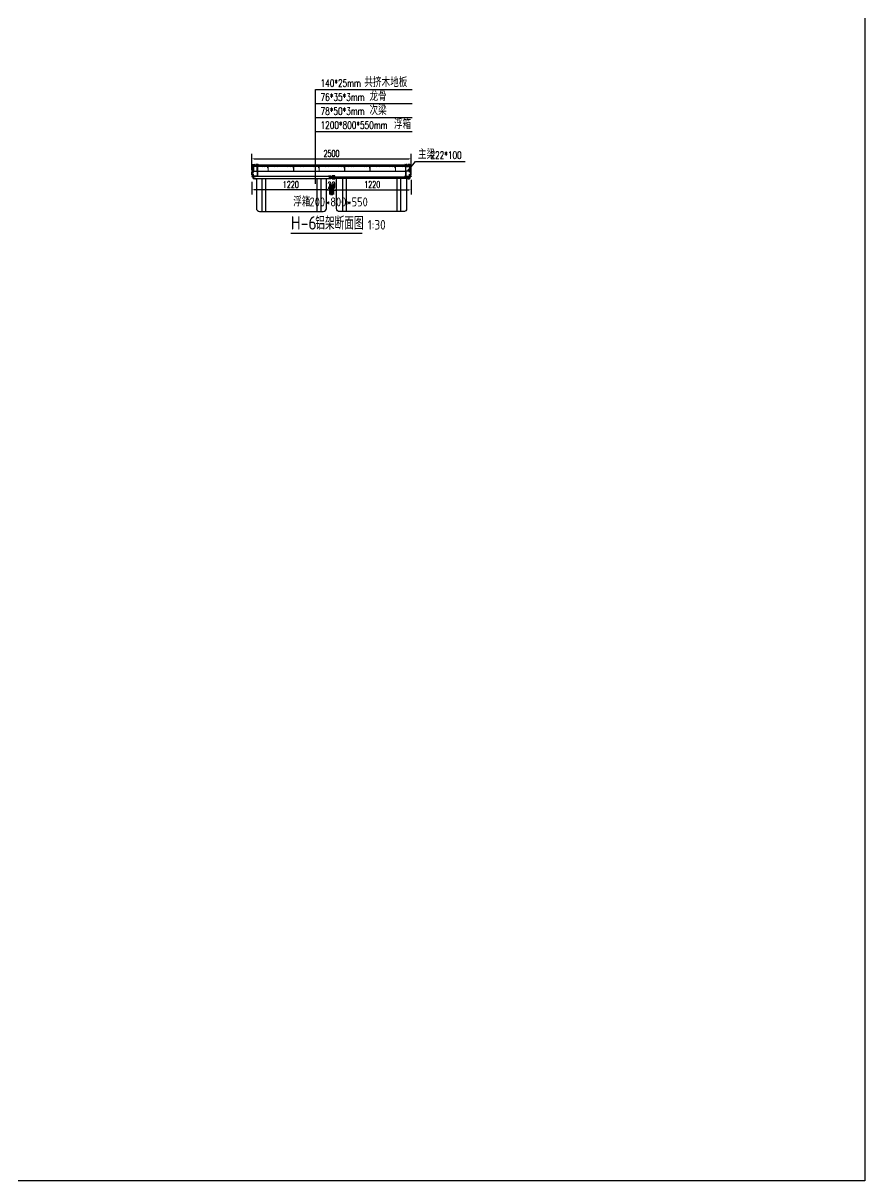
# Model space of a CAD drawing. Extents: x -89702 to 926017, y -610001 to -56924.
# Drawn here: x 150332 to 163556, y -610001 to -591804 of the extents above; entities that cross this region are included whole.
import ezdxf

# ---------------------------------------------------------------- set-up
doc = ezdxf.new("R2010")
doc.units = 0
doc.header["$LTSCALE"] = 10
doc.header["$MEASUREMENT"] = 0
for name, color, linetype in [('DIM_LEAD', 3, 'Continuous'), ('DIM_SYMB', 3, 'Continuous'), ('L-构造线', 6, 'Continuous'), ('PUB_TEXT', 7, 'Continuous'), ('W-STEEL_FRAME钢架', 3, 'Continuous'), ('W-STEEL_KEEL钢龙骨', 5, 'Continuous'), ('W-WOOD_FLOOR木地板', 30, 'Continuous'), ('浮箱U槽', 5, 'Continuous'), ('结构', 1, 'Continuous')]:
    doc.layers.add(name, color=color, linetype=linetype)
doc.styles.add('_TCH_DIM', font='SIMPLEX', dxfattribs={"bigfont": 'GBCBIG'})
doc.styles.get("Standard").update_dxf_attribs({"font": 'gbenor.shx', "bigfont": 'gbcbig.shx'})
doc.styles.add('STANDARD_T3', font='simplex.shx', dxfattribs={"width": 0.7, "bigfont": 'gbcbig.shx'})
doc.dimstyles.new('W&&30', dxfattribs={"dimtxt": 105, "dimasz": 30, "dimexe": 75, "dimexo": 90, "dimgap": 30, "dimtad": 1, "dimdec": 0, "dimzin": 0, "dimdsep": 46, "dimtxsty": 'STANDARD_T3', "dimcen": 0.09, "dimclrd": 1, "dimclre": 1, "dimclrt": 7, "dimazin": 2, "dimtfac": 1, "dimtdec": 0, "dimtix": 1, "dimtmove": 2, "dimatfit": 3, "dimfxl": 0, "dimtolj": 1, "dimtzin": 0, "dimarcsym": 0})

# ---------------------------------------------------------------- blocks, each defined once
blk = doc.blocks.new('0102')
at = {"color": 5, "lineweight": -3}
for p, q in [((-1521475, 1202749), (-1521475, 1203269)), ((-1521415, 1202749), (-1521415, 1203269)), ((-1520615, 1203269), (-1520615, 1202749)), ((-1520555, 1203269), (-1520555, 1202749))]:
    blk.add_line(p, q, dxfattribs=at)
at = {"color": 5}
blk.add_lwpolyline([(-1521615, 1203299), (-1521615, 1203269), (-1521565, 1203269), (-1520465, 1203268), (-1520415, 1203269), (-1520415, 1203299)], close=True, dxfattribs=at)
at = {"color": 5, "lineweight": -3}
blk.add_lwpolyline([(-1521565, 1203269), (-1521565, 1202799, 0.414214), (-1521515, 1202749), (-1520515, 1202749, 0.414214), (-1520465, 1202799), (-1520465, 1203269)], format="xyb", dxfattribs=at)
blk = doc.blocks.new('*D996')
at = {"layer": 'Defpoints', "color": 0, "transparency": 16777216}
for p in [(155206, -594232), (156426, -594179), (156426, -594424)]:
    blk.add_point(p, dxfattribs=at)
at = {"layer": 'W-STEEL_FRAME钢架', "color": 1, "lineweight": -2, "transparency": 16777216}
for p, q in [((156426, -594269), (156426, -594499)), ((155206, -594322), (155206, -594499)), ((155236, -594424), (156396, -594424))]:
    blk.add_line(p, q, dxfattribs=at)
at = {"layer": 'W-STEEL_FRAME钢架', "color": 1, "transparency": 16777216}
for points in [[(155236, -594419), (155236, -594429), (155206, -594424)], [(156396, -594419), (156396, -594429), (156426, -594424)]]:
    blk.add_solid(points, dxfattribs=at)
at = {"layer": 'W-STEEL_FRAME钢架', "color": 7, "transparency": 16777216, "insert": (155816, -594342), "char_height": 105, "attachment_point": 5, "style": 'STANDARD_T3'}
blk.add_mtext('\\A1;1220', dxfattribs=at)
blk = doc.blocks.new('*D994')
at = {"layer": 'Defpoints', "color": 0, "transparency": 16777216}
for p in [(153926, -594208), (155147, -594232), (153926, -594424)]:
    blk.add_point(p, dxfattribs=at)
at = {"layer": 'W-STEEL_FRAME钢架', "color": 1, "lineweight": -2, "transparency": 16777216}
for p, q in [((153926, -594298), (153926, -594499)), ((155117, -594424), (153956, -594424)), ((155147, -594322), (155147, -594499))]:
    blk.add_line(p, q, dxfattribs=at)
at = {"layer": 'W-STEEL_FRAME钢架', "color": 1, "transparency": 16777216}
for points in [[(153956, -594419), (153956, -594429), (153926, -594424)], [(155117, -594419), (155117, -594429), (155147, -594424)]]:
    blk.add_solid(points, dxfattribs=at)
at = {"layer": 'W-STEEL_FRAME钢架', "color": 7, "transparency": 16777216, "insert": (154537, -594342), "char_height": 105, "attachment_point": 5, "style": 'STANDARD_T3'}
blk.add_mtext('\\A1;1220', dxfattribs=at)
blk = doc.blocks.new('*D995')
at = {"layer": 'Defpoints', "color": 0, "transparency": 16777216}
for p in [(156426, -593935), (153926, -594212), (156426, -594220)]:
    blk.add_point(p, dxfattribs=at)
at = {"layer": 'W-STEEL_FRAME钢架', "color": 1, "lineweight": -2, "transparency": 16777216}
for p, q in [((153926, -594122), (153926, -593860)), ((153956, -593935), (156396, -593935)), ((156426, -594130), (156426, -593860))]:
    blk.add_line(p, q, dxfattribs=at)
at = {"layer": 'W-STEEL_FRAME钢架', "color": 1, "transparency": 16777216}
for points in [[(153956, -593930), (153956, -593940), (153926, -593935)], [(156396, -593930), (156396, -593940), (156426, -593935)]]:
    blk.add_solid(points, dxfattribs=at)
at = {"layer": 'W-STEEL_FRAME钢架', "color": 7, "transparency": 16777216, "insert": (155176, -593853), "char_height": 105, "attachment_point": 5, "style": 'STANDARD_T3'}
blk.add_mtext('\\A1;2500', dxfattribs=at)
blk = doc.blocks.new('$matou$00000085')
at = {"color": 0, "lineweight": 5}
for p, q in [((-17, 36, 0), (-17, 37, 0)), ((-4, 34, 0), (-4, 35, 0)), ((-1, 13, 0), (-3, 13, 0))]:
    blk.add_line(p, q, dxfattribs=at)
at = {"color": 0, "lineweight": 0, "ltscale": 0.5}
blk.add_arc((-2, 17, 0), 4.07, 274.7282, 349.8472, dxfattribs=at)
at = {"layer": '结构', "color": 0, "linetype": 'ByBlock', "lineweight": 0, "ltscale": 0.5}
for p, q in [((-7, 38, 0), (-16, 38, 0)), ((-16, 35, 0), (-8, 35, 0)), ((-7, -34, 0), (-7, 34, 0)), ((-5, 33, 0), (-4, 34, 0)), ((-4, 33, 0), (-5, 33, 0)), ((-5, 31, 0), (-4, 32, 0)), ((-4, 31, 0), (-5, 31, 0)), ((-5, 31, 0), (-4, 31, 0)), ((-4, 31, 0), (-5, 31, 0)), ((-5, 29, 0), (-4, 29, 0)), ((-4, 29, 0), (-5, 29, 0)), ((-5, 27, 0), (-4, 27, 0)), ((-4, 27, 0), (-5, 27, 0)), ((-4, 26, 0), (-5, 25, 0)), ((-5, 25, 0), (-4, 25, 0)), ((-5, 24, 0), (-4, 23, 0)), ((-4, 24, 0), (-5, 24, 0)), ((-5, 22, 0), (-4, 22, 0)), ((-4, 22, 0), (-5, 22, 0)), ((-5, 20, 0), (-4, 20, 0)), ((-4, 20, 0), (-5, 20, 0)), ((-4, 32, 0), (-4, 33, 0)), ((-4, 31, 0), (-4, 29, 0)), ((-4, 31, 0), (-4, 31, 0)), ((-4, 29, 0), (-4, 27, 0)), ((-4, 27, 0), (-4, 26, 0)), ((-4, 25, 0), (-4, 24, 0)), ((-4, 23, 0), (-4, 22, 0)), ((-4, 22, 0), (-4, 20, 0)), ((-4, 20, 0), (-4, 19, 0)), ((-4, -34, 0), (-4, 12, 0)), ((-1, 34, 0), (-1, 35, 0)), ((0, 33, 0), (-1, 34, 0)), ((-1, 33, 0), (0, 33, 0)), ((-1, 32, 0), (-1, 33, 0)), ((0, 31, 0), (-1, 32, 0)), ((-1, 31, 0), (0, 31, 0)), ((-1, 30, 0), (-1, 31, 0)), ((0, 30, 0), (-1, 30, 0)), ((-1, 29, 0), (0, 30, 0)), ((-1, 28, 0), (-1, 29, 0)), ((0, 28, 0), (-1, 28, 0)), ((-1, 28, 0), (0, 28, 0)), ((-1, 26, 0), (-1, 28, 0)), ((0, 26, 0), (-1, 26, 0)), ((-1, 26, 0), (0, 26, 0)), ((-1, 25, 0), (-1, 26, 0)), ((0, 24, 0), (-1, 25, 0)), ((-1, 24, 0), (0, 24, 0)), ((-1, 23, 0), (-1, 24, 0)), ((0, 22, 0), (-1, 23, 0)), ((-1, 22, 0), (0, 22, 0)), ((-1, 22, 0), (-1, 22, 0)), ((-1, 21, 0), (-1, 22, 0)), ((0, 21, 0), (-1, 21, 0)), ((-1, 20, 0), (0, 21, 0)), ((-1, 19, 0), (-1, 20, 0)), ((2, 38, 0), (16, 38, 0)), ((3, 34, 0), (3, 17, 0)), ((16, 35, 0), (4, 35, 0)), ((17, 37, 0), (17, 36, 0)), ((-17, -35, 0), (-8, -35, 0)), ((-17, -38, 0), (-17, -36, 0)), ((17, -38, 0), (-17, -38, 0)), ((-3, -35, 0), (17, -35, 0)), ((17, -36, 0), (17, -38, 0))]:
    blk.add_line(p, q, dxfattribs=at)
for centre, radius, start, end in [((-16, 37, 0), 1, 90, 180), ((-16, 36, 0), 1, 180, 270), ((-8, 34, 0), 1, 0, 90), ((-7, 35, 0), 3, 0, 90.0017), ((-2, 19, 0), 1.75, 180, 0), ((-3, 12, 0), 1, 90, 180), ((2, 35, 0), 3, 89.9983, 180), ((4, 34, 0), 1, 90, 180), ((16, 37, 0), 1, 0, 90), ((16, 36, 0), 1, 270, 360), ((-17, -36, 0), 0.5, 90, 180), ((-17, -38, 0), 0.5, 180, 270), ((-8, -34, 0), 1, 270, 0), ((-3, -34, 0), 1, 180, 270), ((17, -36, 0), 0.5, 0, 90), ((17, -38, 0), 0.5, 270, 0)]:
    blk.add_arc(centre, radius, start, end, dxfattribs=at)
blk = doc.blocks.new('*U992')
at = {"layer": 'W-STEEL_KEEL钢龙骨', "yscale": -1, "rotation": 180}
blk.add_blockref('$matou$00000085', (0, 0, 0), dxfattribs=at)
blk = doc.blocks.new('*U993')
at = {"layer": '浮箱U槽', "color": 0, "linetype": 'ByBlock', "lineweight": -2, "transparency": 16777216}
for p in [(-2000, 0), (-1600, 0), (-1200, 0), (-800, 0), (-400, 0), (0, 0)]:
    blk.add_blockref('*U992', p, dxfattribs=at)
blk = doc.blocks.new('*D997')
at = {"layer": 'Defpoints', "color": 0, "transparency": 16777216}
for p in [(155167, -594249), (155186, -594249), (155186, -594431)]:
    blk.add_point(p, dxfattribs=at)
at = {"layer": 'W-STEEL_FRAME钢架', "color": 1, "lineweight": -2, "transparency": 16777216}
for p, q in [((155137, -594431), (155107, -594431)), ((155167, -594339), (155167, -594506)), ((155167, -594431), (155186, -594431)), ((155186, -594339), (155186, -594506)), ((155216, -594431), (155246, -594431))]:
    blk.add_line(p, q, dxfattribs=at)
at = {"layer": 'W-STEEL_FRAME钢架', "color": 1, "transparency": 16777216}
for points in [[(155137, -594426), (155137, -594436), (155167, -594431)], [(155216, -594426), (155216, -594436), (155186, -594431)]]:
    blk.add_solid(points, dxfattribs=at)
at = {"layer": 'W-STEEL_FRAME钢架', "color": 7, "transparency": 16777216, "insert": (155176, -594349), "char_height": 105, "attachment_point": 5, "style": 'STANDARD_T3'}
blk.add_mtext('\\A1;20', dxfattribs=at)

msp = doc.modelspace()

# ---------------------------------------------------------------- hatches: boundary and pattern name
at = {"layer": 'W-WOOD_FLOOR木地板'}
h = msp.add_hatch(dxfattribs=at)
h.set_pattern_fill('木纹01', color=256, scale=50)
h.set_pattern_definition([(360, (-195213.4, -419195.26), (200, 200), [10, -190]), (360, (-195353.4, -419175.26), (200, 200), [20, -180]), (360, (-195223.4, -419165.26), (200, 200), [10, -190]), (360, (-195343.4, -419145.26), (200, 200), [10, -190]), (360, (-195223.4, -419135.26), (200, 200), [10, -190]), (360, (-195333.4, -419125.26), (200, 200), [10, -190]), (360, (-195223.4, -419115.26), (200, 200), [10, -190]), (360, (-195333.4, -419095.26), (200, 200), [10, -110, 10, -70]), (360, (-195333.4, -419075.26), (200, 200), [20, -100, 10, -70]), (360, (-195343.4, -419045.26), (200, 200), [10, -30, 10, -80, 10, -60]), (360, (-195353.4, -419025.26), (200, 200), [10, -40, 20, -130]), (360, (-195223.4, -419015.26), (200, 200), [10, -190]), (360, (-195353.4, -419005.26), (200, 200), [10, -50, 10, -130]), (45, (-195373.4, -419195.26), (5e-14, 200), [28.2842, -254.55851]), (45, (-195203.4, -419195.26), (5e-14, 200), [56.56854, -226.27417]), (45, (-195203.4, -419095.26), (5e-14, 200), [14.142, -268.70071]), (45, (-195373.4, -419075.26), (5e-14, 200), [42.4264, -240.41631]), (45, (-195203.4, -419075.26), (5e-14, 200), [70.71068, -212.13203]), (45, (-195203.4, -419045.26), (5e-14, 200), [42.4264, -240.41631]), (315, (-195243.4, -419025.26), (200, -9e-14), [14.142, -268.70071]), (315, (-195313.4, -419185.26), (200, -9e-14), [28.2842, -254.55851]), (315, (-195303.4, -419105.26), (200, -9e-14), [28.2842, -254.55851]), (315, (-195243.4, -419145.26), (200, -9e-14), [28.2842, -254.55851]), (315, (-195253.4, -419065.26), (200, -9e-14), [28.2842, -254.55851]), (315, (-195243.4, -419045.26), (200, -9e-14), [42.4264, -240.41631]), (315, (-195293.4, -419165.26), (200, -9e-14), [42.4264, -240.41631]), (315, (-195263.4, -419155.26), (200, -9e-14), [42.4264, -240.41631]), (315, (-195293.4, -419085.26), (200, -9e-14), [42.4264, -240.41631]), (315, (-195273.4, -419075.26), (200, -9e-14), [42.4264, -240.41631]), (26.56505, (-195363.4, -419155.26), (200, 8e-08), [22.36068, -424.85292]), (26.56505, (-195213.4, -419165.26), (200, 8e-08), [89.44272, -357.77088]), (26.56505, (-195213.4, -419135.26), (200, 8e-08), [89.44272, -357.77088]), (26.56505, (-195213.4, -419115.26), (200, 8e-08), [89.4428, -134, 44.722, -179.048795]), (26.56505, (-195193.4, -419085.26), (200, 8e-08), [22.36068, -424.85292]), (26.56505, (-195373.4, -419015.26), (200, 8e-08), [22.36068, -424.85292]), (26.56505, (-195213.4, -419015.26), (200, 8e-08), [44.72136, -402.49224]), (333.43495, (-195263.4, -419195.26), (200, -8e-08), [44.72136, -402.49224]), (333.43495, (-195333.4, -419145.26), (200, -8e-08), [44.72136, -402.49224]), (333.43495, (-195333.4, -419175.26), (200, -8e-08), [22.36068, -424.85224]), (333.43495, (-195323.4, -419125.26), (200, -8e-08), [67.08204, -380.13156]), (333.43495, (-195283.4, -419125.26), (200, -8e-08), [44.72136, -402.49224]), (333.43495, (-195263.4, -419115.26), (200, -8e-08), [44.72136, -402.49224]), (333.43495, (-195323.4, -419095.26), (200, -8e-08), [22.36068, -424.85224]), (333.43495, (-195313.4, -419075.26), (200, -8e-08), [22.36068, -424.85224]), (333.43495, (-195233.4, -419035.26), (200, -8e-08), [22.36068, -424.85224]), (333.43495, (-195243.4, -419105.26), (200, -8e-08), [22.36068, -424.85224]), (333.43495, (-195333.4, -419045.26), (200, -8e-08), [67.08204, -380.13156]), (333.43495, (-195343.4, -419025.26), (200, -8e-08), [44.72136, -402.49224]), (333.43495, (-195233.4, -419085.26), (200, -8e-08), [22.36, -201.24, 22.36, -201.253595]), (333.43495, (-195293.4, -419045.26), (200, -8e-08), [44.72136, -402.49224]), (333.43495, (-195283.4, -419025.26), (200, -8e-08), [44.72136, -402.49224]), (333.43495, (-195343.4, -419005.26), (200, -8e-08), [44.72136, -402.49224]), (333.43495, (-195283.4, -419005.26), (200, -8e-08), [44.72136, -402.49224])])
h.paths.add_polyline_path([(154003.7, -594032), (154003.7, -594056), (156347.4, -594056), (156347.4, -594032)])

# ---------------------------------------------------------------- linework, layer by layer
at = {"color": 3, "lineweight": -3}
for p, q in [((153945.6, -594094.6), (153945.6, -594051.5)), ((153951.1, -594052.5), (153963.6, -594052.5)), ((153962.1, -594027.9), (153962.4, -594027.4)), ((153963.5, -594027.4), (153963.8, -594027.9)), ((153964.1, -594027.9), (153964.4, -594027.4)), ((153966.1, -594027.9), (153966.4, -594027.4)), ((153966.5, -594027.4), (153971.7, -594027.4)), ((153966.5, -594027.4), (153968.4, -594027.4)), ((153977.2, -594029.9), (153977.2, -594034.2)), ((153991.2, -594034.2), (153991.2, -594029.9)), ((153996.8, -594027.4), (154001.9, -594027.4)), ((154010.4, -594027.9), (154010.1, -594027.4)), ((154012.4, -594027.9), (154012.1, -594027.4)), ((154013, -594027.4), (154012.7, -594027.9)), ((154013.8, -594057), (154013.8, -594094.6)), ((154014.4, -594027.9), (154014.1, -594027.4)), ((154017.1, -594027.4), (154019.5, -594027.4)), ((156335.9, -594027.4), (156333.5, -594027.4)), ((156338.6, -594027.9), (156338.9, -594027.4)), ((156339.1, -594057), (156339.1, -594094.6)), ((156340, -594027.4), (156340.3, -594027.9)), ((156340.6, -594027.9), (156340.9, -594027.4)), ((156342.6, -594027.9), (156342.9, -594027.4)), ((156356.2, -594027.4), (156351.1, -594027.4)), ((156361.7, -594034.2), (156361.7, -594029.9)), ((156375.8, -594029.9), (156375.8, -594034.2)), ((156386.4, -594027.4), (156381.3, -594027.4)), ((156386.4, -594027.4), (156384.6, -594027.4)), ((156386.9, -594027.9), (156386.6, -594027.4)), ((156388.9, -594027.9), (156388.6, -594027.4)), ((156389.5, -594027.4), (156389.2, -594027.9)), ((156401.9, -594052.5), (156389.3, -594052.5)), ((156390.9, -594027.9), (156390.6, -594027.4)), ((156407.4, -594094.6), (156407.4, -594051.5)), ((153926.5, -594160.1), (153926.5, -594141.2)), ((154013.8, -594161.2), (154013.8, -594210.6)), ((156339.1, -594161.2), (156339.1, -594210.6)), ((156426.5, -594160.1), (156426.5, -594141.2))]:
    msp.add_line(p, q, dxfattribs=at)
at = {"color": 0}
msp.add_line((153977.2, -594032.1), (153991.2, -594032.1), dxfattribs=at)
at = {"color": 1, "lineweight": -3}
msp.add_line((154013.8, -594132.6), (156339.1, -594132.6), dxfattribs=at)
at = {"color": 3, "lineweight": -3}
for points in [[(153946.6, -594027.4, 0.4142136), (153926.5, -594047.5), (153926.5, -594049.1)], [(153930.5, -594046.4), (153930.5, -594046.4), (153947.1, -594046.4, -0.4142136), (153949.1, -594048.4), (153949.1, -594050.5, 0.4139088), (153951.1, -594052.5)], [(153933.1, -594131.8, -0.4035353), (153934.3, -594132.6), (153935.6, -594140, 0.3624885), (153936.6, -594140.8), (153943.6, -594140.8, 0.4142136), (153945.6, -594138.8), (153945.6, -594095.7)], [(153943.6, -594049.5), (153936.6, -594049.5, 0.3624885), (153935.6, -594050.3), (153934.3, -594057.7)], [(153945.6, -594094.6, 0.1989124), (153945.6, -594094.7), (153945.9, -594095, -0.4142136), (153945.9, -594095.3), (153945.6, -594095.6, 0.1989124), (153945.6, -594095.7)], [(153946.6, -594031.4), (153946.6, -594031.4), (153962.6, -594031.4, -0.4142136), (153965.6, -594034.4), (153965.6, -594050.5, -0.4145184), (153963.6, -594052.5)], [(153951.3, -594027.4, -0.1989124), (153951.4, -594027.4), (153951.7, -594027.9)], [(153952, -594027.9), (153952.3, -594027.4, -0.1989124), (153952.5, -594027.4), (153953.3, -594027.4, -0.1989124), (153953.5, -594027.4), (153953.8, -594027.9)], [(153954, -594027.9), (153954.3, -594027.4, -0.1989124), (153954.5, -594027.4), (153955.3, -594027.4, -0.1989124), (153955.5, -594027.4), (153955.8, -594027.9)], [(153956, -594027.9), (153956.3, -594027.4, -0.1989124), (153956.5, -594027.4), (153957.3, -594027.4, -0.1989124), (153957.5, -594027.4), (153957.8, -594027.9)], [(153958.1, -594027.9), (153958.4, -594027.4, -0.1989124), (153958.5, -594027.4), (153959.3, -594027.4, -0.1989124), (153959.5, -594027.4), (153959.8, -594027.9)], [(153960.1, -594027.9), (153960.4, -594027.4, -0.1989124), (153960.5, -594027.4), (153961.3, -594027.4, -0.1989124), (153961.5, -594027.4), (153961.8, -594027.9)], [(153962.4, -594027.4, -0.1989124), (153962.5, -594027.4), (153963.4, -594027.4)], [(153964.5, -594027.4), (153965.4, -594027.4, -0.1989124), (153965.5, -594027.4), (153965.8, -594027.9)], [(153983.6, -594052.5), (153970.2, -594052.5, -0.4142136), (153969.2, -594051.5), (153969.2, -594035.4, -0.4142136), (153970.2, -594034.4), (153977, -594034.4)], [(153984.8, -594052.5, 0.1989124), (153984.7, -594052.5), (153984.4, -594052.8, -0.4142136), (153984.1, -594052.8), (153983.8, -594052.5, 0.1989124), (153983.6, -594052.5)], [(153984.8, -594052.5), (153998.3, -594052.5, 0.4142136), (153999.3, -594051.5), (153999.3, -594035.4, 0.4142136), (153998.3, -594034.4), (153991.4, -594034.4)], [(154002.3, -594027.9), (154002, -594027.4, 0.1989124), (154001.9, -594027.4), (154000.1, -594027.4)], [(154004.3, -594027.9), (154004, -594027.4, 0.1989124), (154003.9, -594027.4), (154003.1, -594027.4, 0.1989124), (154002.9, -594027.4), (154002.6, -594027.9)], [(154013.8, -594057, 0.4142136), (154012.8, -594056), (154003.8, -594056, -0.4142136), (154002.8, -594055), (154002.8, -594031.4, -0.4142136), (154003.8, -594030.4)], [(154026.9, -594029.9), (154026.9, -594030.2, -0.4142136), (154026.7, -594030.4), (154003.8, -594030.4)], [(154006.4, -594027.9), (154006.1, -594027.4, 0.1989124), (154005.9, -594027.4), (154005.1, -594027.4, 0.1989124), (154004.9, -594027.4), (154004.6, -594027.9)], [(154008.4, -594027.9), (154008.1, -594027.4, 0.1989124), (154007.9, -594027.4), (154007.1, -594027.4, 0.1989124), (154006.9, -594027.4), (154006.6, -594027.9)], [(154009.9, -594027.4), (154009.1, -594027.4, 0.1989124), (154008.9, -594027.4), (154008.6, -594027.9)], [(154011.9, -594027.4), (154011.1, -594027.4, 0.1989124), (154011, -594027.4), (154010.7, -594027.9)], [(154013.9, -594027.4), (154013.1, -594027.4, 0.1989124), (154013, -594027.4)], [(154013.8, -594094.7), (154013.5, -594095, 0.4142136), (154013.5, -594095.3), (154013.8, -594095.6, -0.1989124), (154013.8, -594095.7), (154013.8, -594095.7), (154013.8, -594160.1)], [(154016.4, -594027.9), (154016.1, -594027.4, 0.1989124), (154015.9, -594027.4), (154015.1, -594027.4, 0.1989124), (154015, -594027.4), (154014.7, -594027.9)], [(154017.1, -594027.4, 0.1989124), (154017, -594027.4), (154016.7, -594027.9)], [(156326.1, -594029.9), (156326.1, -594030.2, 0.4142136), (156326.3, -594030.4), (156349.2, -594030.4)], [(156335.9, -594027.4, -0.1989124), (156336, -594027.4), (156336.3, -594027.9)], [(156336.6, -594027.9), (156336.9, -594027.4, -0.1989124), (156337, -594027.4), (156337.9, -594027.4, -0.1989124), (156338, -594027.4), (156338.3, -594027.9)], [(156339, -594027.4), (156339.9, -594027.4, -0.1989124), (156340, -594027.4)], [(156339.1, -594057, -0.4142136), (156340.1, -594056), (156349.2, -594056, 0.4142136), (156350.2, -594055), (156350.2, -594031.4, 0.4142136), (156349.2, -594030.4)], [(156339.2, -594094.7), (156339.5, -594095, -0.4142136), (156339.5, -594095.3), (156339.2, -594095.6, 0.1989124), (156339.1, -594095.7), (156339.1, -594095.7), (156339.1, -594160.1)], [(156341, -594027.4), (156341.9, -594027.4, -0.1989124), (156342, -594027.4), (156342.3, -594027.9)], [(156343, -594027.4), (156343.9, -594027.4, -0.1989124), (156344, -594027.4), (156344.3, -594027.9)], [(156344.6, -594027.9), (156344.9, -594027.4, -0.1989124), (156345.1, -594027.4), (156345.9, -594027.4, -0.1989124), (156346, -594027.4), (156346.3, -594027.9)], [(156346.6, -594027.9), (156346.9, -594027.4, -0.1989124), (156347.1, -594027.4), (156347.9, -594027.4, -0.1989124), (156348, -594027.4), (156348.3, -594027.9)], [(156348.6, -594027.9), (156348.9, -594027.4, -0.1989124), (156349.1, -594027.4), (156349.9, -594027.4, -0.1989124), (156350, -594027.4), (156350.4, -594027.9)], [(156350.6, -594027.9), (156350.9, -594027.4, -0.1989124), (156351.1, -594027.4), (156352.9, -594027.4)], [(156368.2, -594052.5), (156354.7, -594052.5, -0.4142136), (156353.7, -594051.5), (156353.7, -594035.4, -0.4142136), (156354.7, -594034.4), (156361.5, -594034.4)], [(156368.2, -594052.5, -0.1989124), (156368.3, -594052.5), (156368.6, -594052.8, 0.4142136), (156368.9, -594052.8), (156369.2, -594052.5, -0.1989124), (156369.3, -594052.5)], [(156369.3, -594052.5), (156382.8, -594052.5, 0.4142136), (156383.8, -594051.5), (156383.8, -594035.4, 0.4142136), (156382.8, -594034.4), (156376, -594034.4)], [(156388.4, -594027.4), (156387.6, -594027.4, 0.1989124), (156387.5, -594027.4), (156387.2, -594027.9)], [(156406.4, -594031.4), (156406.4, -594031.4), (156390.3, -594031.4, 0.4142136), (156387.3, -594034.4), (156387.3, -594050.5, 0.4145184), (156389.3, -594052.5)], [(156390.6, -594027.4, 0.1989124), (156390.5, -594027.4), (156389.6, -594027.4)], [(156392.9, -594027.9), (156392.6, -594027.4, 0.1989124), (156392.5, -594027.4), (156391.6, -594027.4, 0.1989124), (156391.5, -594027.4), (156391.2, -594027.9)], [(156394.9, -594027.9), (156394.6, -594027.4, 0.1989124), (156394.5, -594027.4), (156393.6, -594027.4, 0.1989124), (156393.5, -594027.4), (156393.2, -594027.9)], [(156396.9, -594027.9), (156396.6, -594027.4, 0.1989124), (156396.5, -594027.4), (156395.6, -594027.4, 0.1989124), (156395.5, -594027.4), (156395.2, -594027.9)], [(156398.9, -594027.9), (156398.6, -594027.4, 0.1989124), (156398.5, -594027.4), (156397.7, -594027.4, 0.1989124), (156397.5, -594027.4), (156397.2, -594027.9)], [(156400.9, -594027.9), (156400.6, -594027.4, 0.1989124), (156400.5, -594027.4), (156399.7, -594027.4, 0.1989124), (156399.5, -594027.4), (156399.2, -594027.9)], [(156401.7, -594027.4, 0.1989124), (156401.5, -594027.4), (156401.2, -594027.9)], [(156422.4, -594046.4), (156422.4, -594046.4), (156405.9, -594046.4, 0.4142136), (156403.9, -594048.4), (156403.9, -594050.5, -0.4139088), (156401.9, -594052.5)], [(156406.4, -594027.4, -0.4142136), (156426.5, -594047.5), (156426.5, -594049.1)], [(156407.4, -594094.6, -0.1989124), (156407.4, -594094.7), (156407.1, -594095, 0.4142136), (156407.1, -594095.3), (156407.4, -594095.6, -0.1989124), (156407.4, -594095.7)], [(156419.8, -594131.8, 0.4035353), (156418.7, -594132.6), (156417.3, -594140, -0.3624885), (156416.3, -594140.8), (156409.4, -594140.8, -0.4142136), (156407.4, -594138.8), (156407.4, -594095.7)], [(156409.4, -594049.5), (156416.3, -594049.5, -0.3624885), (156417.3, -594050.3), (156418.7, -594057.7)], [(153926.5, -594160.1, 0.1989124), (153926.5, -594160.2), (153926.8, -594160.5, -0.4142136), (153926.8, -594160.8), (153926.5, -594161.1, 0.1989124), (153926.5, -594161.2)], [(153926.5, -594186, 0.4142136), (153929, -594188.5), (153930.3, -594188.5, 0.4142136), (153930.5, -594188.3)], [(153926.5, -594208.1), (153926.5, -594212.1, 0.4142136), (153928.5, -594214.1)], [(153957.6, -594250.3, -0.4142136), (153945.6, -594238.2), (153945.6, -594216.1, 0.4142136), (153943.5, -594214.1), (153928.5, -594214.1)], [(153930.5, -594202.8, 0.4142136), (153930.3, -594202.6), (153929, -594202.6)], [(153930.5, -594188.3), (153930.5, -594181.5, -0.4142136), (153931.5, -594180.5), (153944.6, -594180.5, -0.4142136), (153945.6, -594181.5), (153945.6, -594195, 0.1989124), (153945.6, -594195.1), (153945.9, -594195.4, -0.4142136), (153945.9, -594195.7), (153945.6, -594196, 0.1989124), (153945.6, -594196.1), (153945.6, -594209.6, -0.4142136), (153944.6, -594210.6), (153931.5, -594210.6, -0.4142136), (153930.5, -594209.6), (153930.5, -594202.8)], [(154025.9, -594214.1), (153950.6, -594214.1, 0.4142136), (153948.6, -594216.1), (153948.6, -594238.2, 0.4142136), (153957.6, -594247.2)], [(153974.2, -594250.2), (153974.5, -594249.9, -0.4142136), (153974.8, -594249.9), (153975.1, -594250.2, 0.1989124), (153975.3, -594250.3), (153983.7, -594250.3, 0.4142136), (153984.7, -594249.3), (153984.7, -594248.3, 0.4142136), (153983.7, -594247.2), (153957.6, -594247.2)], [(153974.2, -594250.2, -0.1989124), (153974.1, -594250.3), (153957.6, -594250.3)], [(154013.8, -594132.6), (154013.8, -594210.6, 2.4142136), (154014.3, -594211.1), (154025.9, -594211.1, -0.4142136), (154026.9, -594212.1), (154026.9, -594213.1, -0.4142136), (154025.9, -594214.1)], [(154013.8, -594160.2), (154013.5, -594160.5, 0.4142136), (154013.5, -594160.8), (154013.8, -594161.1)], [(156339.1, -594132.6), (156339.1, -594210.6, -2.4142136), (156338.6, -594211.1), (156327.1, -594211.1, 0.4142136), (156326.1, -594212.1), (156326.1, -594213.1, 0.4142136), (156327.1, -594214.1)], [(156327.1, -594214.1), (156402.4, -594214.1, -0.4142136), (156404.4, -594216.1), (156404.4, -594238.2, -0.4142136), (156395.4, -594247.2)], [(156339.2, -594160.2), (156339.5, -594160.5, -0.4142136), (156339.5, -594160.8), (156339.2, -594161.1)], [(156378.7, -594250.2), (156378.4, -594249.9, 0.4142136), (156378.2, -594249.9), (156377.9, -594250.2, -0.1989124), (156377.7, -594250.3), (156369.3, -594250.3, -0.4142136), (156368.3, -594249.3), (156368.3, -594248.3, -0.4142136), (156369.3, -594247.2), (156395.4, -594247.2)], [(156378.7, -594250.2, 0.1989124), (156378.9, -594250.3), (156395.4, -594250.3)], [(156395.4, -594250.3, 0.4142136), (156407.4, -594238.2), (156407.4, -594216.1, -0.4142136), (156409.4, -594214.1), (156424.5, -594214.1)], [(156422.5, -594188.3), (156422.5, -594181.5, 0.4142136), (156421.5, -594180.5), (156408.4, -594180.5, 0.4142136), (156407.4, -594181.5), (156407.4, -594195, -0.1989124), (156407.4, -594195.1), (156407.1, -594195.4, 0.4142136), (156407.1, -594195.7), (156407.4, -594196, -0.1989124), (156407.4, -594196.1), (156407.4, -594209.6, 0.4142136), (156408.4, -594210.6), (156421.5, -594210.6, 0.4142136), (156422.5, -594209.6), (156422.5, -594202.8)], [(156426.5, -594186, -0.4142136), (156424, -594188.5), (156422.7, -594188.5, -0.4142136), (156422.5, -594188.3)], [(156422.5, -594202.8, -0.4142136), (156422.7, -594202.6), (156424, -594202.6)], [(156426.5, -594208.1), (156426.5, -594212.1, -0.4142136), (156424.5, -594214.1)], [(156426.5, -594160.1, -0.1989124), (156426.4, -594160.2), (156426.1, -594160.5, 0.4142136), (156426.1, -594160.8), (156426.4, -594161.1, -0.1989124), (156426.5, -594161.2)]]:
    msp.add_lwpolyline(points, format="xyb", dxfattribs=at)
for points in [[(153946.6, -594027.4), (153951.3, -594027.4), (153948.9, -594027.4)], [(156406.4, -594027.4), (156401.7, -594027.4), (156404, -594027.4)], [(153926.5, -594186), (153926.5, -594175.6), (153926.5, -594161.2)], [(156426.5, -594186), (156426.5, -594175.6), (156426.5, -594161.2)]]:
    msp.add_lwpolyline(points, dxfattribs=at)
for points in [[(154002.3, -594059.5, -0.356394), (153999.3, -594057.1, 0.356394), (153997.4, -594055.5), (153952.1, -594055.5, 0.4142136), (153949.1, -594058.5), (153949.1, -594125.8, 0.4142136), (153951.1, -594127.8), (154007.3, -594127.8, 0.4142136), (154010.3, -594124.8), (154010.3, -594062.5, 0.4142136), (154007.3, -594059.5)], [(156350.7, -594059.5, 0.356394), (156353.6, -594057.1, -0.356394), (156355.6, -594055.5), (156400.9, -594055.5, -0.4142136), (156403.9, -594058.5), (156403.9, -594125.8, -0.4142136), (156401.9, -594127.8), (156345.7, -594127.8, -0.4142136), (156342.7, -594124.8), (156342.7, -594062.5, -0.4142136), (156345.7, -594059.5)], [(154010.3, -594207.6, -0.4142136), (154007.3, -594210.6), (153952.1, -594210.6, -0.4142136), (153949.1, -594207.6), (153949.1, -594180, 0.4142136), (153946.1, -594177), (153933, -594177, -0.4142136), (153930, -594174), (153930, -594148.4, -0.4142136), (153933, -594145.3), (153946.1, -594145.3, 0.4142136), (153949.1, -594142.3), (153949.1, -594132.8, -0.4142136), (153951.1, -594130.8), (154007.3, -594130.8, -0.4142136), (154010.3, -594133.8)], [(156342.7, -594207.6, 0.4142136), (156345.7, -594210.6), (156400.9, -594210.6, 0.4142136), (156403.9, -594207.6), (156403.9, -594180, -0.4142136), (156406.9, -594177), (156420, -594177, 0.4142136), (156423, -594174), (156423, -594148.4, 0.4142136), (156420, -594145.3), (156406.9, -594145.3, -0.4142136), (156403.9, -594142.3), (156403.9, -594132.8, 0.4142136), (156401.9, -594130.8), (156345.7, -594130.8, 0.4142136), (156342.7, -594133.8)]]:
    msp.add_lwpolyline(points, format="xyb", close=True, dxfattribs=at)
at = {"color": 4}
for points in [[(155166.6, -594206.1), (155166.6, -594249.1), (155126.6, -594249.1), (155126.6, -594245.1), (155162.6, -594245.1), (155162.6, -594210.1), (155126.6, -594210.1), (155126.6, -594206.1)], [(155186.4, -594206.1), (155186.4, -594249.1), (155226.4, -594249.1), (155226.4, -594245.1), (155190.4, -594245.1), (155190.4, -594210.1), (155226.4, -594210.1), (155226.4, -594206.1)]]:
    msp.add_lwpolyline(points, close=True, dxfattribs=at)
at = {"color": 3, "lineweight": -3}
for centre, radius, start, end in [((153936.4, -594049.1), 9.88, 179.70936, 251.9861), ((153946.5, -594047.4), 16, 89.81657, 176.44721), ((153933.3, -594057.5), 1, 270, 349.7), ((153943.6, -594051.5), 2.01, 0, 90), ((153951.9, -594027.8), 0.201, 225, 315), ((153953.9, -594027.8), 0.201, 225, 315), ((153955.9, -594027.8), 0.201, 225, 315), ((153957.9, -594027.8), 0.201, 225, 315), ((153959.9, -594027.8), 0.201, 225, 315), ((153961.9, -594027.8), 0.201, 225, 315), ((153963.4, -594027.6), 0.201, 45, 90), ((153963.9, -594027.8), 0.201, 225, 315), ((153964.5, -594027.6), 0.201, 90, 135), ((153965.9, -594027.8), 0.201, 225, 315), ((153966.5, -594027.6), 0.201, 90, 135), ((153972, -594034), 6.62, 38.30466, 92.80743), ((153977, -594034.2), 0.201, 270, 0.27411), ((153996.4, -594034), 6.62, 87.19257, 141.69534), ((153991.4, -594034.2), 0.201, 180, 270), ((154002.5, -594027.8), 0.201, 225, 315), ((154004.5, -594027.8), 0.201, 225, 315), ((154006.5, -594027.8), 0.201, 225, 315), ((154008.5, -594027.8), 0.201, 225, 315), ((154009.9, -594027.6), 0.201, 45, 90), ((154010.5, -594027.8), 0.201, 225, 315), ((154011.9, -594027.6), 0.201, 45, 90), ((154012.5, -594027.8), 0.201, 225, 315), ((154013.6, -594094.6), 0.201, 315, 0), ((154013.9, -594027.6), 0.201, 45, 90), ((154014.5, -594027.8), 0.201, 225, 315), ((154016.5, -594027.8), 0.201, 225, 315), ((154018.9, -594041.2), 13.8, 54.83943, 92.38149), ((156334.1, -594041.2), 13.8, 87.61851, 125.16057), ((156336.4, -594027.8), 0.201, 225, 315), ((156338.4, -594027.8), 0.201, 225, 315), ((156339, -594027.6), 0.201, 90, 135), ((156339.3, -594094.6), 0.201, 180, 225), ((156340.5, -594027.8), 0.201, 225, 315), ((156341, -594027.6), 0.201, 90, 135), ((156342.5, -594027.8), 0.201, 225, 315), ((156343, -594027.6), 0.201, 90, 135), ((156344.5, -594027.8), 0.201, 225, 315), ((156346.5, -594027.8), 0.201, 225, 315), ((156348.5, -594027.8), 0.201, 225, 315), ((156350.5, -594027.8), 0.201, 225, 315), ((156356.5, -594034), 6.62, 38.30466, 92.80743), ((156361.5, -594034.2), 0.201, 270, 360), ((156381, -594034), 6.62, 87.19257, 141.69534), ((156376, -594034.2), 0.201, 179.72589, 270), ((156386.4, -594027.6), 0.201, 45, 90), ((156387, -594027.8), 0.201, 225, 315), ((156388.4, -594027.6), 0.201, 45, 90), ((156389, -594027.8), 0.201, 225, 315), ((156389.6, -594027.6), 0.201, 90, 135), ((156391, -594027.8), 0.201, 225, 315), ((156393, -594027.8), 0.201, 225, 315), ((156395.1, -594027.8), 0.201, 225, 315), ((156397.1, -594027.8), 0.201, 225, 315), ((156399.1, -594027.8), 0.201, 225, 315), ((156401.1, -594027.8), 0.201, 225, 315), ((156406.5, -594047.4), 16, 3.55279, 90.18343), ((156409.4, -594051.5), 2.01, 90, 180), ((156419.7, -594057.5), 1, 190.3, 270), ((156416.6, -594049.1), 9.88, 288.0139, 0.29064), ((153936.6, -594141.3), 10.1, 110.04221, 179.70548), ((153933.1, -594207.8), 6.62, 128.30466, 182.80743), ((154013.6, -594160.1), 0.201, 315, 0), ((154013.6, -594161.2), 0.201, 360, 45), ((156339.3, -594160.1), 0.201, 180, 225), ((156339.3, -594161.2), 0.201, 135, 180), ((156416.4, -594141.3), 10.1, 0.29452, 69.95779), ((156419.9, -594207.8), 6.62, 357.19257, 51.69534)]:
    msp.add_arc(centre, radius, start, end, dxfattribs=at)
at = {"layer": 'DIM_LEAD'}
for p, q in [((156384.4, -594114.3), (156497.4, -593980.4)), ((156497.4, -593980.4), (157277.6, -593980.4))]:
    msp.add_line(p, q, dxfattribs=at)
at = {"layer": 'DIM_LEAD', "const_width": 16}
msp.add_lwpolyline([(156379.3, -594120.4, 1), (156389.6, -594108.2, 1)], format="xyb", close=True, dxfattribs=at)
at = {"layer": 'DIM_SYMB'}
for p, q in [((154925.3, -593508.3), (154925.3, -592848.9)), ((154925.3, -592848.9), (156444.8, -592848.9)), ((154925.3, -593068.7), (156444.8, -593068.7)), ((154925.3, -593288.5), (156444.8, -593288.5)), ((154925.3, -594331.8), (154925.3, -593508.3)), ((154925.3, -593508.3), (156444.8, -593508.3))]:
    msp.add_line(p, q, dxfattribs=at)
at = {"layer": 'DIM_SYMB', "const_width": 21}
msp.add_lwpolyline([(154536.9, -595105.8), (155660.9, -595105.8)], dxfattribs=at)
at = {"layer": 'L-构造线'}
msp.add_lwpolyline([(111175.6, -490906.1), (163556.4, -490906.1), (163556.4, -610000.5), (111175.6, -610000.5)], close=True, dxfattribs=at)
at = {"layer": 'W-WOOD_FLOOR木地板'}
msp.add_lwpolyline([(154003.7, -594032), (156347.4, -594032), (156347.4, -594056), (154003.7, -594056)], close=True, dxfattribs=at)

# ---------------------------------------------------------------- block references
at = {"color": 0}
msp.add_blockref('0102', (1675561.4, -1797513.7), dxfattribs=at)
at = {"color": 0, "xscale": -1}
msp.add_blockref('0102', (-1365208.4, -1797515.7), dxfattribs=at)
at = {"layer": '浮箱U槽'}
msp.add_blockref('*U993', (156176.3, -594094), dxfattribs=at)

# ---------------------------------------------------------------- texts
at = {"layer": 'PUB_TEXT', "color": 7, "style": '_TCH_DIM'}
for s, p in [('共挤木地板', (155693.1, -592806.9)), ('龙骨', (155773.1, -593026.7)), ('次梁', (155773.1, -593246.5)), ('浮箱', (156157.1, -593466.3)), ('主梁', (156535, -593938.4))]:
    msp.add_text(s, height=135.04, dxfattribs=at).set_placement(p)
at = {"layer": 'PUB_TEXT', "color": 7, "style": '_TCH_DIM', "width": 0.705882}
for s, p in [('140*25mm', (155005.1, -592806.9)), ('76*35*3mm', (155005.1, -593026.7)), ('78*50*3mm', (155005.1, -593246.5)), ('1200*800*550mm', (155005.1, -593466.3)), ('222*100', (156731.6, -593938.4))]:
    msp.add_text(s, height=119, dxfattribs=at).set_placement(p)
at = {"layer": 'PUB_TEXT'}
for s, height, p in [('浮箱', 135.04, (154574.5, -594683.5)), ('1200*800*550', 140, (154771.1, -594683.5))]:
    msp.add_text(s, height=height, dxfattribs=at).set_placement(p)
at = {"layer": 'PUB_TEXT', "color": 7}
for s, height, p in [('H-6', 210, (154536.9, -595048.2)), ('铝架断面图', 202.55, (154921.9, -595048.2)), ('1:30', 150, (155744.9, -595048.2))]:
    msp.add_text(s, height=height, dxfattribs=at).set_placement(p)

# ---------------------------------------------------------------- dimensions: what is measured, and where the dimension line sits
at = {"layer": 'W-STEEL_FRAME钢架'}
for base, p1, p2, picture, middle in [((156426.5, -593935.1), (153926.5, -594212.2), (156426.5, -594220.4), '*D995', (155176.5, -593852.6)), ((153926.5, -594424.2), (155146.6, -594232.1), (153926.5, -594208.1), '*D994', (154536.5, -594341.7))]:
    dim = msp.add_linear_dim(base=base, p1=p1, p2=p2, angle=180, dimstyle='W&&30', dxfattribs=at)
    dim.commit()
    dim.dimension.update_dxf_attribs({"geometry": picture, "text_midpoint": middle})
for base, p1, p2, picture, middle in [((155186.4, -594431.2), (155166.6, -594249.1), (155186.4, -594249.1), '*D997', (155176.5, -594348.7)), ((156426.5, -594424.2), (155206.4, -594232.2), (156426.5, -594178.5), '*D996', (155816.4, -594341.7))]:
    dim = msp.add_linear_dim(base=base, p1=p1, p2=p2, dimstyle='W&&30', dxfattribs=at)
    dim.commit()
    dim.dimension.update_dxf_attribs({"geometry": picture, "text_midpoint": middle})

doc.saveas('drawing.dxf')
